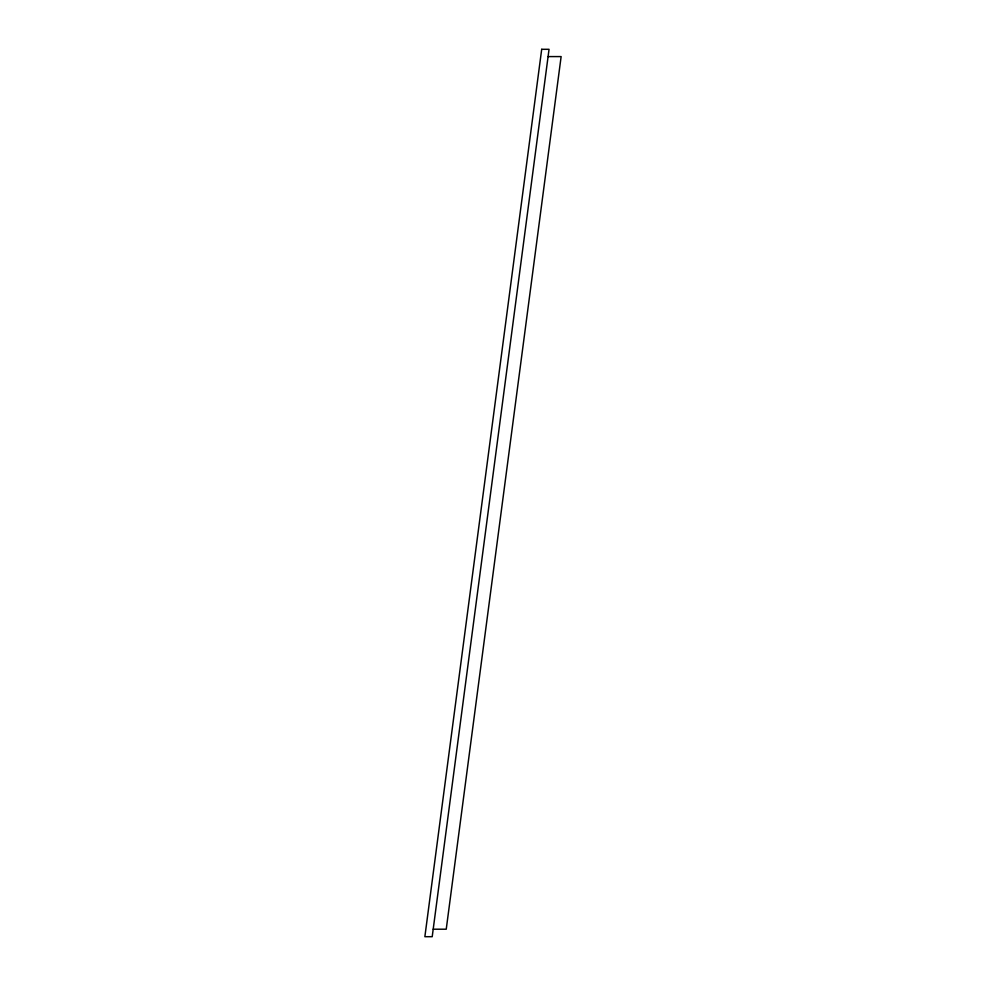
<?xml version="1.0" encoding="UTF-8"?>
<svg xmlns="http://www.w3.org/2000/svg" width="986" height="986" viewBox="0 0 986 986"><rect width="100%" height="100%" fill="white"/><g stroke="black" fill="none" stroke-linecap="round" stroke-linejoin="round"><path stroke-width="1.48" d="M548.08 56.584L561.133 56.584L446.239 929.206L433.199 929.206M541.696 49.3L424.867 936.7L432.213 936.7L549.042 49.3L541.696 49.3"/></g></svg>
